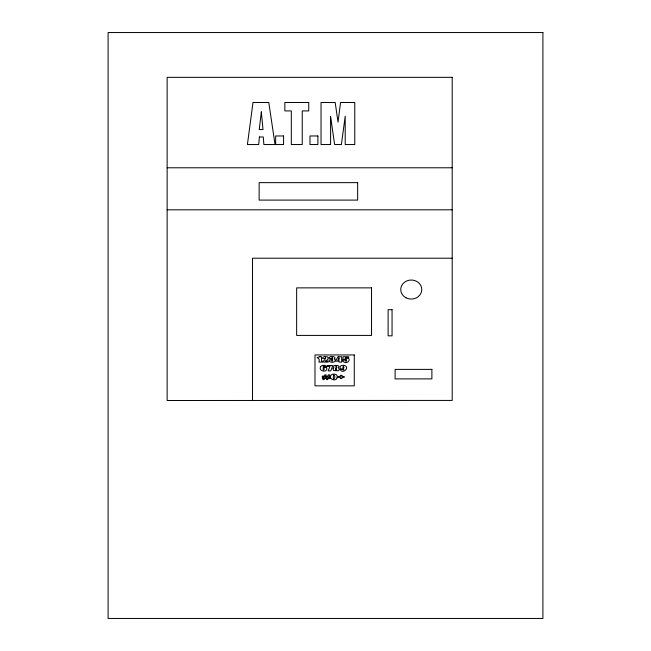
<?xml version="1.0" encoding="UTF-8"?>
<svg xmlns="http://www.w3.org/2000/svg" width="651" height="651" viewBox="0 0 651 651"><rect width="100%" height="100%" fill="white"/><g stroke="black" fill="none" stroke-linecap="round" stroke-linejoin="round"><path stroke-width="0.98" d="M167.136 167.779L452.201 167.779M167.136 209.809L452.201 209.809M452.201 258.219L252.523 258.219L252.523 400.495M330.61 116.806L330.594 144.538L321.041 144.538L321.041 102.5L335.184 102.5L338.032 122.136L340.546 102.5L354.771 102.5L354.771 144.538L345.217 144.538L345.201 116.163L341.401 144.538L334.622 144.538L330.61 116.806M322.408 361.329L322.408 362.094L328.185 362.094L328.185 361.183L325.305 361.183C327.925 360.508 329.911 356.471 325.98 356.642C323.637 355.487 320.064 359.604 324.759 358.555C326.582 355.218 325.15 361.549 322.408 361.329M346.552 360.54C346.82 362.005 344.884 361.24 345.51 360.076L342.882 360.076L343.207 361.476C348.366 365.789 352.451 356.317 345.404 358.498L345.404 357.586L348.659 357.586L348.659 356.724L343.02 356.724L342.914 359.433L346.259 358.978L346.552 360.54M343.809 369.508L343.313 370.134L342.76 369.434L340.131 369.434C342.906 374.935 350.653 366.716 344.135 365.423C342.336 365.105 339.358 365.553 340.164 368.075C340.619 370.191 344.184 367.888 343.809 369.508M320.634 366.57C317.989 371.208 326.883 372.933 326.883 368.694C326.892 367.05 324.58 367.066 323.449 367.506C322.196 367.506 324.19 365.008 324.255 366.912L326.883 366.912C326.192 364.666 321.863 364.861 320.634 366.57M337.08 377.857C336.217 381.779 327.958 379.484 331.131 374.96C333.32 373.218 338.561 373.983 337.08 377.857M333.003 368.775L333.654 370.549L338.015 370.761L338.976 370.256L339.22 369.296L339.049 368.328L338.024 367.807C342.572 364.763 329.894 364.438 334.036 367.807L333.003 368.775M259.375 136.987L258.716 144.538L247.413 144.538L252.995 102.5L268.79 102.5L275.039 144.538L263.875 144.538L263.289 136.987L259.375 136.987M335.623 368.629C335.216 372.307 337.95 367.701 335.623 368.629M261.336 111.874L259.236 129.533L262.996 129.533L261.336 111.874M329.17 357.578L329.129 358.384L331.758 358.384C332.1 355.69 333.833 359.897 331.123 358.791L331.123 359.564C334.183 358.636 331.603 363.624 331.758 359.962L329.129 359.962L329.357 361.46C331.074 362.843 336.559 362.68 335.037 359.385L334.142 359.051C337.674 356.919 330.179 355.259 329.17 357.578M323.238 368.344C322.619 372.624 325.842 367.441 323.238 368.344M343.809 367.758C341.645 369.638 343.809 363.567 343.809 367.758M333.605 375.09C332.067 383.39 337.12 375.708 333.605 375.09M336.543 367.026C335.184 368.808 336.006 364.47 336.543 367.026M332.417 366.659L330.741 370.858L328.128 370.858L330 366.448L327.396 366.448L327.396 365.488L332.417 365.488L332.417 366.659M328.177 378.361L327.665 379.623L326.428 379.623L326.94 378.361L324.637 378.361L324.125 379.623L322.88 379.623L323.401 378.361L322.302 378.361L322.302 377.735L323.661 377.735L324.068 376.734L322.302 376.734L322.302 376.099L324.328 376.099L324.849 374.83L326.086 374.83L325.565 376.099L327.86 376.099L328.381 374.83L329.609 374.83L329.089 376.099L330.179 376.099L330.179 376.734L328.836 376.734L328.43 377.735L330.179 377.735L330.179 378.361L328.177 378.361M325.305 376.734L324.898 377.735L327.193 377.735L327.608 376.734L325.305 376.734M339 357.952L337.845 360.231L339 360.231L339 357.952M338.154 356.724L335.883 360.231L335.883 361.15L339 361.15L339 362.094L341.629 362.094L341.629 361.15L342.377 361.15L342.377 360.231L341.629 360.231L341.629 356.724L338.154 356.724M319.95 356.724L317.053 357.586C318.201 358.392 320.219 359.002 318.868 362.094L321.496 362.094L321.496 356.724L319.95 356.724M542.91 32.55L108.09 32.55L108.09 618.45L542.91 618.45L542.91 32.55M452.201 77.331L167.136 77.331L167.136 400.495L452.201 400.422L452.201 77.331M308.737 102.5L284.845 102.5L284.845 110.914L291.306 110.914L291.306 144.538L302.243 144.538L302.243 110.914L308.737 110.914L308.737 102.5M283.576 135.969L275.65 135.969L275.65 144.538L283.576 144.538L283.576 135.969M317.9 135.969L309.982 135.969L309.982 144.538L317.9 144.538L317.9 135.969M357.659 182.638L259.139 182.638L259.139 200.093L357.659 200.093L357.659 182.638M371.534 287.872L296.653 287.872L296.653 335.411L371.534 335.411L371.534 287.872M392.057 309.697L388.118 309.697L388.118 335.835L392.057 335.835L392.057 309.697M354.266 354.95L314.986 354.95L314.986 385.848L354.266 385.848L354.266 354.95M431.89 369.386L395.108 369.386L395.108 378.89L431.89 378.89L431.89 369.386M341.897 375.342L340.31 375.342L340.31 376.538L337.975 376.538L337.975 377.344L340.31 377.344L340.31 378.532L341.897 378.532L341.897 377.344L344.241 377.344L344.241 376.538L341.897 376.538L341.897 375.342M406.004 297.776A10.506 9.505 0 0 0 421.775 289.54A10.506 9.505 0 0 0 406.004 281.305A10.506 9.505 0 0 0 406.004 297.776"/></g></svg>
